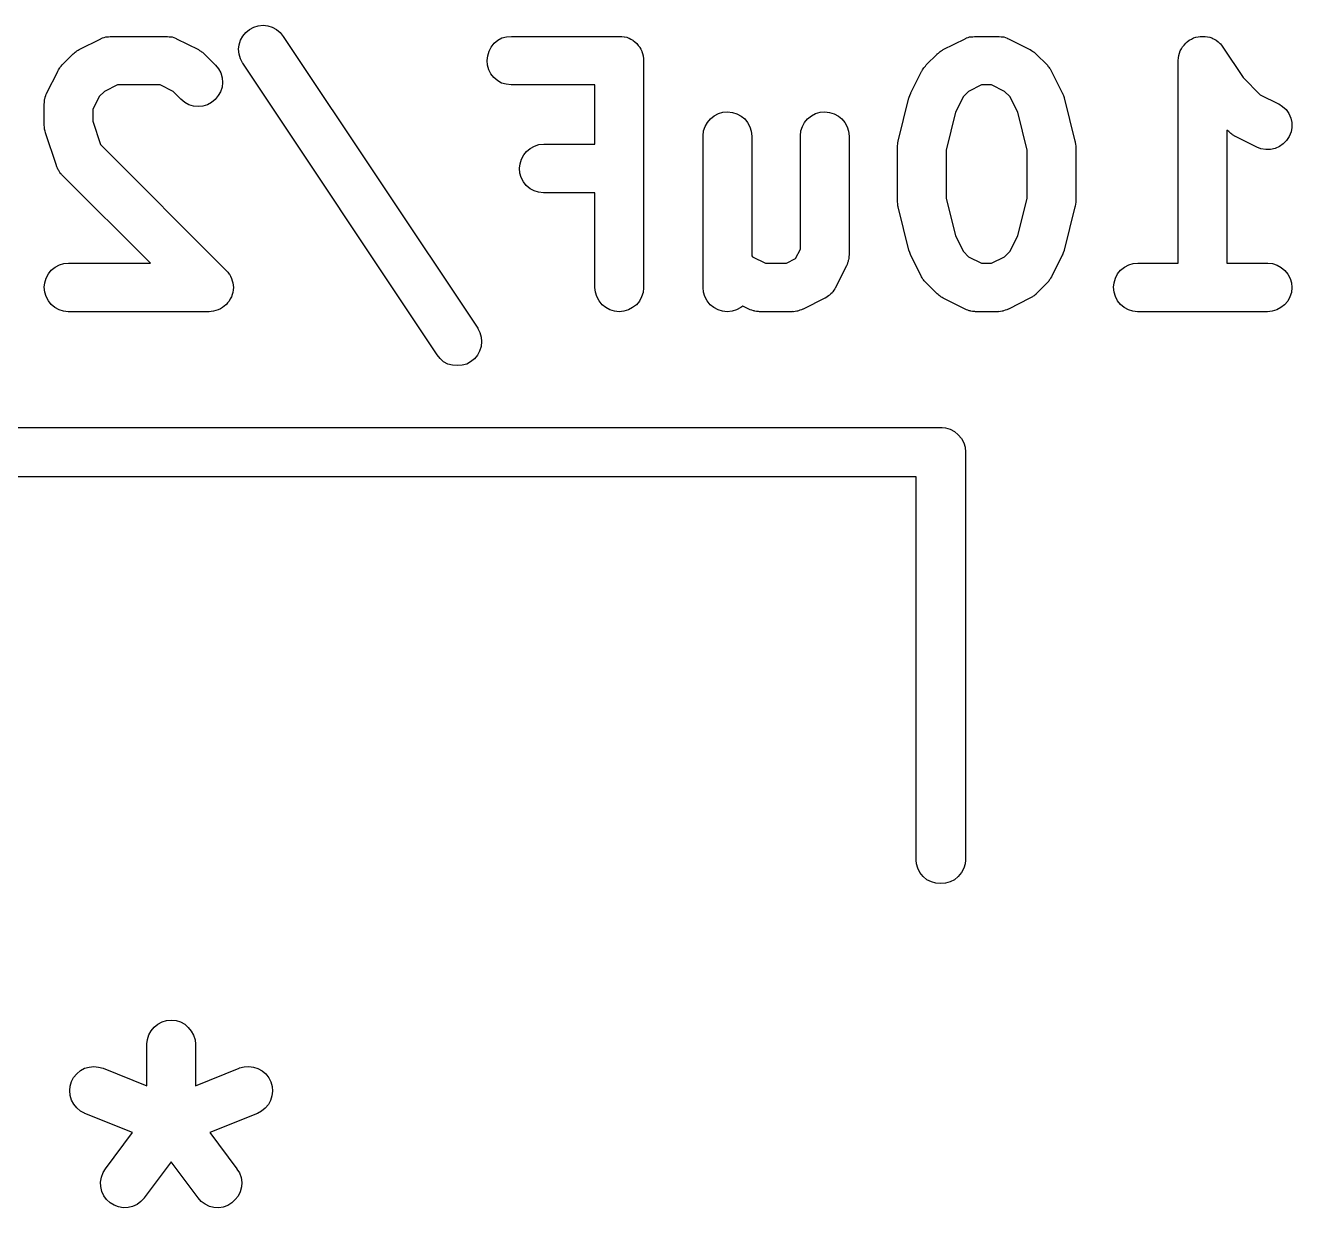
# Model space of a CAD drawing. Extents: x 60.5 to 144.3, y -114.9 to -60.3.
# Drawn here: x 103.85 to 107.758, y -105.556 to -101.908 of the extents above; entities that cross this region are included whole.
import ezdxf

# ---------------------------------------------------------------- set-up
doc = ezdxf.new("R2010")
doc.units = 0
doc.header["$MEASUREMENT"] = 0
doc.layers.add('BLACK', color=7, linetype='CONTINUOUS')

msp = doc.modelspace()

# ---------------------------------------------------------------- linework, layer by layer
at = {"layer": 'BLACK', "linetype": 'CONTINUOUS'}
for p, q in [((104.542, -101.921), (104.555, -101.914)), ((104.555, -101.914), (104.569, -101.91)), ((104.569, -101.91), (104.584, -101.908)), ((104.584, -101.908), (104.598, -101.91)), ((104.598, -101.91), (104.612, -101.914)), ((104.612, -101.914), (104.625, -101.921)), ((104.016, -101.983), (104.083, -101.95)), ((104.083, -101.95), (104.084, -101.949)), ((104.084, -101.949), (104.086, -101.948)), ((104.086, -101.948), (104.088, -101.947)), ((104.088, -101.947), (104.093, -101.946)), ((104.093, -101.946), (104.098, -101.944)), ((104.098, -101.944), (104.1, -101.944)), ((104.1, -101.944), (104.102, -101.943)), ((104.102, -101.943), (104.107, -101.943)), ((104.107, -101.943), (104.112, -101.942)), ((104.112, -101.942), (104.114, -101.942)), ((104.114, -101.942), (104.117, -101.942)), ((104.117, -101.942), (104.283, -101.942)), ((104.283, -101.942), (104.284, -101.942)), ((104.284, -101.942), (104.287, -101.942)), ((104.287, -101.942), (104.289, -101.942)), ((104.289, -101.942), (104.294, -101.943)), ((104.294, -101.943), (104.299, -101.943)), ((104.299, -101.943), (104.301, -101.944)), ((104.301, -101.944), (104.303, -101.944)), ((104.303, -101.944), (104.308, -101.946)), ((104.308, -101.946), (104.313, -101.948)), ((104.313, -101.948), (104.315, -101.949)), ((104.315, -101.949), (104.317, -101.95)), ((104.317, -101.95), (104.384, -101.983)), ((104.51, -101.968), (104.514, -101.954)), ((104.514, -101.954), (104.521, -101.941)), ((104.521, -101.941), (104.531, -101.93)), ((104.531, -101.93), (104.542, -101.921)), ((104.625, -101.921), (104.636, -101.93)), ((104.636, -101.93), (104.646, -101.942)), ((104.646, -101.942), (105.246, -102.842)), ((105.297, -101.963), (105.308, -101.954)), ((105.308, -101.954), (105.321, -101.947)), ((105.321, -101.947), (105.335, -101.943)), ((105.335, -101.943), (105.35, -101.942)), ((105.35, -101.942), (105.683, -101.942)), ((105.683, -101.942), (105.684, -101.942)), ((105.684, -101.942), (105.684, -101.942)), ((105.684, -101.942), (105.684, -101.942)), ((105.684, -101.942), (105.684, -101.942)), ((105.684, -101.942), (105.691, -101.942)), ((105.691, -101.942), (105.698, -101.943)), ((105.698, -101.943), (105.699, -101.943)), ((105.699, -101.943), (105.699, -101.943)), ((105.699, -101.943), (105.706, -101.945)), ((105.706, -101.945), (105.712, -101.948)), ((105.712, -101.948), (105.713, -101.948)), ((105.713, -101.948), (105.713, -101.948)), ((105.713, -101.948), (105.719, -101.951)), ((105.719, -101.951), (105.725, -101.954)), ((105.725, -101.954), (105.725, -101.955)), ((105.725, -101.955), (105.726, -101.955)), ((105.726, -101.955), (105.731, -101.959)), ((105.731, -101.959), (105.737, -101.964)), ((106.683, -101.983), (106.75, -101.95)), ((106.75, -101.95), (106.751, -101.949)), ((106.751, -101.949), (106.753, -101.948)), ((106.753, -101.948), (106.755, -101.947)), ((106.755, -101.947), (106.76, -101.946)), ((106.76, -101.946), (106.764, -101.944)), ((106.764, -101.944), (106.767, -101.944)), ((106.767, -101.944), (106.769, -101.943)), ((106.769, -101.943), (106.774, -101.943)), ((106.774, -101.943), (106.779, -101.942)), ((106.779, -101.942), (106.781, -101.942)), ((106.781, -101.942), (106.783, -101.942)), ((106.783, -101.942), (106.85, -101.942)), ((106.85, -101.942), (106.851, -101.942)), ((106.851, -101.942), (106.853, -101.942)), ((106.853, -101.942), (106.855, -101.942)), ((106.855, -101.942), (106.861, -101.943)), ((106.861, -101.943), (106.866, -101.943)), ((106.866, -101.943), (106.868, -101.944)), ((106.868, -101.944), (106.87, -101.944)), ((106.87, -101.944), (106.875, -101.946)), ((106.875, -101.946), (106.88, -101.948)), ((106.88, -101.948), (106.881, -101.949)), ((106.881, -101.949), (106.884, -101.95)), ((106.884, -101.95), (106.95, -101.983)), ((107.431, -101.963), (107.436, -101.959)), ((107.436, -101.959), (107.442, -101.954)), ((107.442, -101.954), (107.449, -101.951)), ((107.442, -101.954), (107.442, -101.954)), ((107.442, -101.954), (107.442, -101.954)), ((107.449, -101.951), (107.455, -101.947)), ((107.455, -101.947), (107.462, -101.945)), ((107.455, -101.947), (107.455, -101.947)), ((107.455, -101.947), (107.455, -101.947)), ((107.462, -101.945), (107.469, -101.943)), ((107.469, -101.943), (107.476, -101.942)), ((107.469, -101.943), (107.469, -101.943)), ((107.469, -101.943), (107.469, -101.943)), ((107.476, -101.942), (107.484, -101.942)), ((107.484, -101.942), (107.484, -101.942)), ((107.484, -101.942), (107.491, -101.942)), ((107.484, -101.942), (107.484, -101.942)), ((107.491, -101.942), (107.498, -101.943)), ((107.498, -101.943), (107.498, -101.943)), ((107.498, -101.943), (107.498, -101.943)), ((107.498, -101.943), (107.505, -101.945)), ((107.505, -101.945), (107.512, -101.947)), ((107.512, -101.947), (107.512, -101.948)), ((107.512, -101.948), (107.512, -101.948)), ((107.512, -101.948), (107.519, -101.951)), ((107.519, -101.951), (107.525, -101.954)), ((107.525, -101.954), (107.525, -101.954)), ((107.525, -101.954), (107.525, -101.954)), ((107.525, -101.954), (107.531, -101.959)), ((107.531, -101.959), (107.536, -101.964)), ((103.964, -102.03), (103.997, -101.997)), ((103.997, -101.997), (103.998, -101.996)), ((103.998, -101.996), (104.001, -101.994)), ((104.001, -101.994), (104.004, -101.991)), ((104.004, -101.991), (104.007, -101.989)), ((104.007, -101.989), (104.009, -101.987)), ((104.009, -101.987), (104.013, -101.985)), ((104.013, -101.985), (104.016, -101.983)), ((104.384, -101.983), (104.384, -101.983)), ((104.384, -101.983), (104.388, -101.986)), ((104.388, -101.986), (104.392, -101.988)), ((104.392, -101.988), (104.394, -101.99)), ((104.394, -101.99), (104.397, -101.991)), ((104.397, -101.991), (104.4, -101.994)), ((104.4, -101.994), (104.403, -101.997)), ((104.403, -101.997), (104.436, -102.03)), ((104.508, -101.982), (104.51, -101.968)), ((104.51, -101.997), (104.508, -101.982)), ((104.514, -102.011), (104.51, -101.997)), ((105.277, -102.002), (105.281, -101.988)), ((105.281, -101.988), (105.288, -101.975)), ((105.288, -101.975), (105.297, -101.963)), ((105.737, -101.964), (105.737, -101.964)), ((105.737, -101.964), (105.737, -101.964)), ((105.737, -101.964), (105.741, -101.97)), ((105.741, -101.97), (105.746, -101.975)), ((105.746, -101.975), (105.746, -101.975)), ((105.746, -101.975), (105.746, -101.976)), ((105.746, -101.976), (105.749, -101.982)), ((105.749, -101.982), (105.753, -101.988)), ((105.753, -101.988), (105.753, -101.988)), ((105.753, -101.988), (105.753, -101.989)), ((105.753, -101.989), (105.755, -101.995)), ((105.755, -101.995), (105.757, -102.002)), ((106.63, -102.03), (106.664, -101.997)), ((106.664, -101.996), (106.668, -101.994)), ((106.664, -101.997), (106.664, -101.996)), ((106.668, -101.994), (106.671, -101.991)), ((106.671, -101.991), (106.673, -101.989)), ((106.673, -101.989), (106.676, -101.987)), ((106.676, -101.987), (106.68, -101.985)), ((106.68, -101.985), (106.683, -101.983)), ((106.95, -101.983), (106.951, -101.983)), ((106.951, -101.983), (106.955, -101.986)), ((106.955, -101.986), (106.958, -101.988)), ((106.958, -101.988), (106.961, -101.99)), ((106.961, -101.99), (106.963, -101.991)), ((106.963, -101.991), (106.966, -101.994)), ((106.966, -101.994), (106.97, -101.997)), ((106.97, -101.997), (107.003, -102.03)), ((107.41, -102.001), (107.412, -101.994)), ((107.412, -101.994), (107.414, -101.987)), ((107.414, -101.987), (107.418, -101.98)), ((107.414, -101.987), (107.414, -101.987)), ((107.414, -101.987), (107.414, -101.987)), ((107.418, -101.98), (107.421, -101.974)), ((107.421, -101.974), (107.426, -101.969)), ((107.421, -101.974), (107.421, -101.974)), ((107.421, -101.974), (107.421, -101.974)), ((107.426, -101.969), (107.431, -101.963)), ((107.431, -101.963), (107.431, -101.963)), ((107.431, -101.963), (107.431, -101.963)), ((107.536, -101.964), (107.537, -101.964)), ((107.537, -101.964), (107.537, -101.964)), ((107.537, -101.964), (107.541, -101.969)), ((107.541, -101.969), (107.546, -101.975)), ((107.546, -101.975), (107.608, -102.069)), ((103.956, -102.039), (103.958, -102.037)), ((103.958, -102.037), (103.961, -102.034)), ((103.961, -102.034), (103.964, -102.03)), ((104.436, -102.03), (104.437, -102.031)), ((104.437, -102.031), (104.446, -102.042)), ((104.52, -102.024), (104.514, -102.011)), ((104.521, -102.025), (104.52, -102.024)), ((105.121, -102.925), (104.521, -102.025)), ((105.275, -102.016), (105.277, -102.002)), ((105.276, -102.031), (105.275, -102.016)), ((105.28, -102.045), (105.276, -102.031)), ((105.757, -102.002), (105.757, -102.002)), ((105.757, -102.002), (105.757, -102.003)), ((105.757, -102.003), (105.758, -102.01)), ((105.758, -102.01), (105.758, -102.017)), ((105.758, -102.017), (105.758, -102.717)), ((106.623, -102.039), (106.625, -102.037)), ((106.625, -102.037), (106.628, -102.034)), ((106.628, -102.034), (106.63, -102.03)), ((107.003, -102.03), (107.004, -102.031)), ((107.004, -102.031), (107.006, -102.034)), ((107.006, -102.034), (107.009, -102.037)), ((107.009, -102.037), (107.011, -102.04)), ((107.408, -102.016), (107.409, -102.008)), ((107.408, -102.017), (107.408, -102.016)), ((107.408, -102.016), (107.408, -102.016)), ((107.408, -102.016), (107.408, -102.016)), ((107.408, -102.016), (107.408, -102.016)), ((107.408, -102.642), (107.408, -102.017)), ((107.409, -102.008), (107.41, -102.001)), ((107.41, -102.001), (107.41, -102.001)), ((107.41, -102.001), (107.41, -102.001)), ((103.916, -102.116), (103.95, -102.05)), ((103.95, -102.049), (103.952, -102.045)), ((103.95, -102.05), (103.95, -102.049)), ((103.952, -102.045), (103.954, -102.042)), ((103.954, -102.042), (103.956, -102.039)), ((104.446, -102.042), (104.453, -102.055)), ((104.453, -102.055), (104.457, -102.07)), ((104.457, -102.07), (104.458, -102.084)), ((105.287, -102.058), (105.28, -102.045)), ((105.296, -102.069), (105.287, -102.058)), ((105.308, -102.079), (105.296, -102.069)), ((106.583, -102.116), (106.616, -102.05)), ((106.616, -102.05), (106.617, -102.049)), ((106.617, -102.049), (106.619, -102.045)), ((106.619, -102.045), (106.621, -102.042)), ((106.621, -102.042), (106.623, -102.039)), ((107.011, -102.04), (107.013, -102.042)), ((107.013, -102.042), (107.015, -102.046)), ((107.015, -102.046), (107.017, -102.05)), ((107.017, -102.05), (107.05, -102.116)), ((107.608, -102.069), (107.661, -102.122)), ((103.915, -102.119), (103.916, -102.116)), ((104.094, -102.112), (104.078, -102.128)), ((104.134, -102.092), (104.094, -102.112)), ((104.266, -102.092), (104.134, -102.092)), ((104.306, -102.112), (104.266, -102.092)), ((104.33, -102.136), (104.306, -102.112)), ((104.452, -102.113), (104.445, -102.125)), ((104.457, -102.099), (104.452, -102.113)), ((104.458, -102.084), (104.457, -102.099)), ((105.32, -102.086), (105.308, -102.079)), ((105.334, -102.09), (105.32, -102.086)), ((105.349, -102.092), (105.334, -102.09)), ((105.35, -102.092), (105.349, -102.092)), ((105.608, -102.092), (105.35, -102.092)), ((105.608, -102.275), (105.608, -102.092)), ((106.583, -102.117), (106.583, -102.116)), ((106.761, -102.112), (106.745, -102.128)), ((106.801, -102.092), (106.761, -102.112)), ((106.832, -102.092), (106.801, -102.092)), ((106.872, -102.112), (106.832, -102.092)), ((106.888, -102.128), (106.872, -102.112)), ((107.05, -102.116), (107.051, -102.117)), ((103.908, -102.149), (103.909, -102.147)), ((103.908, -102.15), (103.908, -102.149)), ((103.908, -102.217), (103.908, -102.15)), ((103.909, -102.139), (103.91, -102.134)), ((103.909, -102.145), (103.909, -102.139)), ((103.909, -102.147), (103.909, -102.145)), ((103.91, -102.134), (103.911, -102.132)), ((103.911, -102.13), (103.913, -102.125)), ((103.911, -102.132), (103.911, -102.13)), ((103.913, -102.125), (103.914, -102.12)), ((103.914, -102.12), (103.915, -102.119)), ((104.078, -102.128), (104.058, -102.168)), ((104.342, -102.146), (104.33, -102.136)), ((104.355, -102.153), (104.342, -102.146)), ((104.369, -102.157), (104.355, -102.153)), ((104.412, -102.153), (104.398, -102.157)), ((104.425, -102.146), (104.412, -102.153)), ((104.436, -102.137), (104.425, -102.146)), ((104.445, -102.125), (104.436, -102.137)), ((106.544, -102.265), (106.577, -102.132)), ((106.577, -102.132), (106.578, -102.131)), ((106.578, -102.13), (106.58, -102.124)), ((106.578, -102.131), (106.578, -102.13)), ((106.578, -102.13), (106.578, -102.13)), ((106.58, -102.124), (106.583, -102.117)), ((106.583, -102.117), (106.583, -102.117)), ((106.745, -102.128), (106.721, -102.176)), ((106.913, -102.176), (106.888, -102.128)), ((107.051, -102.117), (107.051, -102.118)), ((107.051, -102.118), (107.051, -102.118)), ((107.051, -102.118), (107.054, -102.125)), ((107.054, -102.125), (107.056, -102.131)), ((107.056, -102.131), (107.056, -102.131)), ((107.056, -102.131), (107.056, -102.132)), ((107.056, -102.132), (107.089, -102.265)), ((107.661, -102.122), (107.717, -102.15)), ((107.717, -102.15), (107.718, -102.15)), ((107.718, -102.15), (107.73, -102.158)), ((104.058, -102.168), (104.058, -102.204)), ((104.383, -102.158), (104.369, -102.157)), ((104.398, -102.157), (104.383, -102.158)), ((105.964, -102.196), (105.976, -102.187)), ((105.976, -102.187), (105.989, -102.18)), ((105.989, -102.18), (106.003, -102.176)), ((106.003, -102.176), (106.017, -102.175)), ((106.017, -102.175), (106.032, -102.177)), ((106.032, -102.177), (106.046, -102.181)), ((106.046, -102.181), (106.059, -102.188)), ((106.059, -102.188), (106.07, -102.197)), ((106.264, -102.196), (106.276, -102.187)), ((106.276, -102.187), (106.289, -102.18)), ((106.289, -102.18), (106.303, -102.176)), ((106.303, -102.176), (106.317, -102.175)), ((106.317, -102.175), (106.332, -102.177)), ((106.332, -102.177), (106.346, -102.181)), ((106.346, -102.181), (106.359, -102.188)), ((106.359, -102.188), (106.37, -102.197)), ((106.721, -102.176), (106.692, -102.293)), ((106.942, -102.293), (106.913, -102.176)), ((107.73, -102.158), (107.741, -102.168)), ((107.741, -102.168), (107.749, -102.18)), ((107.749, -102.18), (107.755, -102.194)), ((107.755, -102.194), (107.758, -102.208)), ((103.909, -102.221), (103.908, -102.217)), ((103.909, -102.225), (103.909, -102.221)), ((103.909, -102.228), (103.909, -102.225)), ((103.91, -102.231), (103.909, -102.228)), ((103.911, -102.235), (103.91, -102.231)), ((104.058, -102.204), (104.082, -102.276)), ((105.943, -102.234), (105.948, -102.22)), ((105.948, -102.22), (105.955, -102.208)), ((105.955, -102.208), (105.964, -102.196)), ((106.07, -102.197), (106.079, -102.208)), ((106.079, -102.208), (106.086, -102.221)), ((106.086, -102.221), (106.09, -102.235)), ((106.243, -102.234), (106.248, -102.22)), ((106.248, -102.22), (106.255, -102.208)), ((106.255, -102.208), (106.264, -102.196)), ((106.37, -102.197), (106.379, -102.208)), ((106.379, -102.208), (106.386, -102.221)), ((106.386, -102.221), (106.39, -102.235)), ((107.564, -102.236), (107.558, -102.231)), ((107.558, -102.231), (107.558, -102.642)), ((107.758, -102.223), (107.756, -102.237)), ((107.758, -102.208), (107.758, -102.223)), ((103.912, -102.239), (103.911, -102.235)), ((103.912, -102.24), (103.912, -102.239)), ((103.946, -102.34), (103.912, -102.24)), ((105.942, -102.249), (105.943, -102.234)), ((105.942, -102.25), (105.942, -102.249)), ((105.942, -102.717), (105.942, -102.25)), ((106.09, -102.235), (106.092, -102.25)), ((106.092, -102.25), (106.092, -102.619)), ((106.242, -102.249), (106.243, -102.234)), ((106.242, -102.25), (106.242, -102.249)), ((106.242, -102.599), (106.242, -102.25)), ((106.39, -102.235), (106.392, -102.25)), ((106.392, -102.25), (106.392, -102.617)), ((106.543, -102.268), (106.544, -102.266)), ((106.543, -102.274), (106.543, -102.268)), ((106.544, -102.266), (106.544, -102.265)), ((107.089, -102.265), (107.09, -102.266)), ((107.09, -102.266), (107.09, -102.267)), ((107.09, -102.267), (107.09, -102.269)), ((107.09, -102.269), (107.091, -102.275)), ((107.567, -102.239), (107.564, -102.236)), ((107.57, -102.242), (107.567, -102.239)), ((107.573, -102.244), (107.57, -102.242)), ((107.575, -102.246), (107.573, -102.244)), ((107.579, -102.248), (107.575, -102.246)), ((107.582, -102.25), (107.579, -102.248)), ((107.583, -102.25), (107.582, -102.25)), ((107.65, -102.284), (107.583, -102.25)), ((107.742, -102.263), (107.732, -102.274)), ((107.75, -102.251), (107.742, -102.263)), ((107.756, -102.237), (107.75, -102.251)), ((104.082, -102.276), (104.47, -102.664)), ((105.381, -102.321), (105.388, -102.308)), ((105.388, -102.308), (105.397, -102.297)), ((105.397, -102.297), (105.408, -102.288)), ((105.408, -102.288), (105.421, -102.281)), ((105.421, -102.281), (105.435, -102.276)), ((105.435, -102.276), (105.45, -102.275)), ((105.45, -102.275), (105.608, -102.275)), ((106.542, -102.28), (106.543, -102.274)), ((106.542, -102.281), (106.542, -102.28)), ((106.542, -102.282), (106.542, -102.281)), ((106.542, -102.283), (106.542, -102.282)), ((106.542, -102.45), (106.542, -102.283)), ((106.692, -102.293), (106.692, -102.441)), ((106.942, -102.441), (106.942, -102.293)), ((107.091, -102.275), (107.092, -102.281)), ((107.092, -102.281), (107.092, -102.282)), ((107.092, -102.282), (107.092, -102.283)), ((107.092, -102.283), (107.092, -102.45)), ((107.663, -102.289), (107.65, -102.284)), ((107.678, -102.291), (107.663, -102.289)), ((107.693, -102.291), (107.678, -102.291)), ((107.707, -102.288), (107.693, -102.291)), ((107.72, -102.282), (107.707, -102.288)), ((107.732, -102.274), (107.72, -102.282)), ((103.946, -102.342), (103.946, -102.34)), ((103.947, -102.345), (103.946, -102.342)), ((103.949, -102.349), (103.947, -102.345)), ((103.951, -102.354), (103.949, -102.349)), ((105.375, -102.349), (105.377, -102.335)), ((105.376, -102.364), (105.375, -102.349)), ((105.377, -102.335), (105.381, -102.321)), ((103.953, -102.356), (103.951, -102.354)), ((103.954, -102.358), (103.953, -102.356)), ((103.957, -102.362), (103.954, -102.358)), ((103.96, -102.366), (103.957, -102.362)), ((103.962, -102.367), (103.96, -102.366)), ((103.963, -102.369), (103.962, -102.367)), ((103.964, -102.37), (103.963, -102.369)), ((104.236, -102.642), (103.964, -102.37)), ((105.38, -102.378), (105.376, -102.364)), ((105.387, -102.391), (105.38, -102.378)), ((105.396, -102.402), (105.387, -102.391)), ((105.408, -102.412), (105.396, -102.402)), ((105.42, -102.419), (105.408, -102.412)), ((105.434, -102.423), (105.42, -102.419)), ((105.449, -102.425), (105.434, -102.423)), ((105.45, -102.425), (105.449, -102.425)), ((105.608, -102.425), (105.45, -102.425)), ((105.608, -102.717), (105.608, -102.425)), ((106.542, -102.451), (106.542, -102.45)), ((106.542, -102.453), (106.542, -102.451)), ((106.543, -102.459), (106.542, -102.453)), ((106.543, -102.465), (106.543, -102.459)), ((106.543, -102.466), (106.543, -102.465)), ((106.544, -102.467), (106.543, -102.466)), ((106.544, -102.468), (106.544, -102.467)), ((106.692, -102.441), (106.721, -102.557)), ((106.913, -102.557), (106.942, -102.441)), ((107.09, -102.467), (107.089, -102.468)), ((107.091, -102.46), (107.09, -102.466)), ((107.09, -102.466), (107.09, -102.467)), ((107.092, -102.454), (107.091, -102.46)), ((107.092, -102.45), (107.092, -102.451)), ((107.092, -102.451), (107.092, -102.452)), ((107.092, -102.452), (107.092, -102.454)), ((106.577, -102.602), (106.544, -102.468)), ((107.089, -102.468), (107.056, -102.602)), ((106.721, -102.557), (106.745, -102.606)), ((106.888, -102.606), (106.913, -102.557)), ((106.092, -102.619), (106.094, -102.622)), ((106.094, -102.622), (106.134, -102.642)), ((106.227, -102.627), (106.242, -102.599)), ((106.392, -102.618), (106.391, -102.62)), ((106.391, -102.62), (106.391, -102.622)), ((106.391, -102.622), (106.391, -102.627)), ((106.392, -102.617), (106.392, -102.618)), ((106.58, -102.609), (106.577, -102.602)), ((106.577, -102.602), (106.577, -102.602)), ((106.577, -102.602), (106.577, -102.602)), ((106.582, -102.615), (106.58, -102.609)), ((106.582, -102.616), (106.582, -102.615)), ((106.583, -102.617), (106.582, -102.616)), ((106.582, -102.616), (106.582, -102.616)), ((106.616, -102.684), (106.583, -102.617)), ((106.745, -102.606), (106.761, -102.622)), ((106.761, -102.622), (106.801, -102.642)), ((106.832, -102.642), (106.872, -102.622)), ((106.872, -102.622), (106.888, -102.606)), ((107.05, -102.617), (107.017, -102.684)), ((107.051, -102.617), (107.05, -102.617)), ((107.053, -102.61), (107.051, -102.616)), ((107.051, -102.616), (107.051, -102.617)), ((107.056, -102.603), (107.053, -102.61)), ((107.056, -102.602), (107.056, -102.603)), ((107.056, -102.603), (107.056, -102.603)), ((107.056, -102.603), (107.056, -102.603)), ((103.921, -102.675), (103.93, -102.663)), ((103.93, -102.663), (103.942, -102.654)), ((103.942, -102.654), (103.955, -102.647)), ((103.955, -102.647), (103.969, -102.643)), ((103.969, -102.643), (103.983, -102.642)), ((103.983, -102.642), (104.236, -102.642)), ((106.134, -102.642), (106.199, -102.642)), ((106.199, -102.642), (106.227, -102.627)), ((106.384, -102.65), (106.35, -102.717)), ((106.385, -102.648), (106.384, -102.65)), ((106.386, -102.646), (106.385, -102.648)), ((106.387, -102.641), (106.386, -102.646)), ((106.389, -102.637), (106.387, -102.641)), ((106.39, -102.632), (106.389, -102.634)), ((106.389, -102.634), (106.389, -102.637)), ((106.391, -102.627), (106.39, -102.632)), ((106.801, -102.642), (106.832, -102.642)), ((107.221, -102.675), (107.23, -102.663)), ((107.23, -102.663), (107.242, -102.654)), ((107.242, -102.654), (107.255, -102.647)), ((107.255, -102.647), (107.269, -102.643)), ((107.269, -102.643), (107.283, -102.642)), ((107.283, -102.642), (107.408, -102.642)), ((107.558, -102.642), (107.683, -102.642)), ((107.683, -102.642), (107.684, -102.642)), ((107.684, -102.642), (107.699, -102.643)), ((107.699, -102.643), (107.713, -102.648)), ((107.713, -102.648), (107.726, -102.655)), ((107.726, -102.655), (107.737, -102.664)), ((103.908, -102.716), (103.91, -102.702)), ((103.91, -102.702), (103.914, -102.688)), ((103.914, -102.688), (103.921, -102.675)), ((104.47, -102.664), (104.47, -102.664)), ((104.47, -102.664), (104.47, -102.664)), ((104.47, -102.664), (104.47, -102.664)), ((104.47, -102.664), (104.47, -102.664)), ((104.47, -102.664), (104.475, -102.67)), ((104.475, -102.67), (104.479, -102.676)), ((104.479, -102.676), (104.479, -102.676)), ((104.479, -102.676), (104.48, -102.676)), ((104.48, -102.676), (104.483, -102.682)), ((104.483, -102.682), (104.486, -102.689)), ((104.486, -102.689), (104.486, -102.689)), ((104.486, -102.689), (104.486, -102.689)), ((104.486, -102.689), (104.488, -102.696)), ((104.488, -102.696), (104.49, -102.703)), ((106.618, -102.687), (106.616, -102.684)), ((106.62, -102.691), (106.618, -102.687)), ((106.622, -102.693), (106.62, -102.691)), ((106.624, -102.696), (106.622, -102.693)), ((106.627, -102.699), (106.624, -102.696)), ((106.63, -102.702), (106.627, -102.699)), ((106.63, -102.703), (106.63, -102.702)), ((107.006, -102.7), (107.003, -102.703)), ((107.009, -102.697), (107.006, -102.7)), ((107.01, -102.694), (107.009, -102.697)), ((107.012, -102.692), (107.01, -102.694)), ((107.014, -102.688), (107.012, -102.692)), ((107.017, -102.684), (107.014, -102.688)), ((107.017, -102.684), (107.017, -102.684)), ((107.208, -102.716), (107.21, -102.702)), ((107.21, -102.702), (107.214, -102.688)), ((107.214, -102.688), (107.221, -102.675)), ((107.737, -102.664), (107.746, -102.676)), ((107.746, -102.676), (107.753, -102.689)), ((107.753, -102.689), (107.757, -102.703)), ((103.91, -102.731), (103.908, -102.716)), ((103.914, -102.745), (103.91, -102.731)), ((104.488, -102.739), (104.486, -102.746)), ((104.49, -102.732), (104.488, -102.739)), ((104.49, -102.703), (104.49, -102.703)), ((104.49, -102.703), (104.49, -102.703)), ((104.49, -102.703), (104.491, -102.71)), ((104.491, -102.724), (104.49, -102.732)), ((104.49, -102.732), (104.49, -102.732)), ((104.49, -102.732), (104.49, -102.732)), ((104.491, -102.71), (104.492, -102.717)), ((104.492, -102.717), (104.491, -102.724)), ((104.492, -102.717), (104.492, -102.717)), ((104.492, -102.717), (104.492, -102.717)), ((105.61, -102.731), (105.608, -102.717)), ((105.614, -102.745), (105.61, -102.731)), ((105.757, -102.732), (105.752, -102.746)), ((105.758, -102.718), (105.757, -102.732)), ((105.758, -102.717), (105.758, -102.718)), ((105.943, -102.731), (105.942, -102.717)), ((105.947, -102.745), (105.943, -102.731)), ((106.332, -102.741), (106.33, -102.742)), ((106.336, -102.736), (106.332, -102.741)), ((106.34, -102.733), (106.336, -102.736)), ((106.341, -102.731), (106.34, -102.733)), ((106.342, -102.73), (106.341, -102.731)), ((106.345, -102.725), (106.342, -102.73)), ((106.348, -102.721), (106.345, -102.725)), ((106.349, -102.719), (106.348, -102.721)), ((106.35, -102.718), (106.349, -102.719)), ((106.35, -102.717), (106.35, -102.718)), ((106.664, -102.736), (106.63, -102.703)), ((106.667, -102.739), (106.664, -102.736)), ((106.67, -102.742), (106.667, -102.739)), ((106.966, -102.74), (106.963, -102.743)), ((106.969, -102.737), (106.966, -102.74)), ((106.97, -102.736), (106.969, -102.737)), ((107.003, -102.703), (106.97, -102.736)), ((107.21, -102.731), (107.208, -102.716)), ((107.214, -102.745), (107.21, -102.731)), ((107.757, -102.732), (107.752, -102.746)), ((107.757, -102.703), (107.758, -102.717)), ((107.758, -102.717), (107.757, -102.732)), ((103.921, -102.758), (103.914, -102.745)), ((103.93, -102.769), (103.921, -102.758)), ((103.941, -102.779), (103.93, -102.769)), ((103.954, -102.786), (103.941, -102.779)), ((104.458, -102.779), (104.452, -102.783)), ((104.464, -102.775), (104.458, -102.779)), ((104.458, -102.779), (104.458, -102.779)), ((104.458, -102.779), (104.458, -102.779)), ((104.469, -102.77), (104.464, -102.775)), ((104.47, -102.77), (104.469, -102.77)), ((104.469, -102.77), (104.469, -102.77)), ((104.474, -102.764), (104.47, -102.77)), ((104.479, -102.759), (104.474, -102.764)), ((104.482, -102.752), (104.479, -102.759)), ((104.479, -102.759), (104.479, -102.759)), ((104.479, -102.759), (104.479, -102.759)), ((104.486, -102.746), (104.482, -102.752)), ((104.486, -102.746), (104.486, -102.746)), ((104.486, -102.746), (104.486, -102.746)), ((105.621, -102.758), (105.614, -102.745)), ((105.63, -102.77), (105.621, -102.758)), ((105.641, -102.779), (105.63, -102.77)), ((105.654, -102.786), (105.641, -102.779)), ((105.724, -102.779), (105.711, -102.786)), ((105.736, -102.77), (105.724, -102.779)), ((105.745, -102.759), (105.736, -102.77)), ((105.752, -102.746), (105.745, -102.759)), ((105.954, -102.758), (105.947, -102.745)), ((105.963, -102.77), (105.954, -102.758)), ((105.975, -102.779), (105.963, -102.77)), ((105.988, -102.786), (105.975, -102.779)), ((106.058, -102.779), (106.045, -102.786)), ((106.064, -102.774), (106.058, -102.779)), ((106.083, -102.784), (106.064, -102.774)), ((106.317, -102.75), (106.25, -102.784)), ((106.318, -102.75), (106.317, -102.75)), ((106.32, -102.749), (106.318, -102.75)), ((106.324, -102.746), (106.32, -102.749)), ((106.329, -102.743), (106.324, -102.746)), ((106.33, -102.742), (106.329, -102.743)), ((106.673, -102.744), (106.67, -102.742)), ((106.675, -102.746), (106.673, -102.744)), ((106.679, -102.748), (106.675, -102.746)), ((106.682, -102.75), (106.679, -102.748)), ((106.683, -102.75), (106.682, -102.75)), ((106.75, -102.784), (106.683, -102.75)), ((106.95, -102.75), (106.884, -102.784)), ((106.954, -102.748), (106.95, -102.75)), ((106.958, -102.746), (106.954, -102.748)), ((106.96, -102.744), (106.958, -102.746)), ((106.963, -102.743), (106.96, -102.744)), ((107.221, -102.758), (107.214, -102.745)), ((107.23, -102.769), (107.221, -102.758)), ((107.241, -102.779), (107.23, -102.769)), ((107.254, -102.786), (107.241, -102.779)), ((107.725, -102.779), (107.712, -102.786)), ((107.736, -102.77), (107.725, -102.779)), ((107.746, -102.759), (107.736, -102.77)), ((107.752, -102.746), (107.746, -102.759)), ((103.968, -102.79), (103.954, -102.786)), ((103.982, -102.792), (103.968, -102.79)), ((103.983, -102.792), (103.982, -102.792)), ((104.417, -102.792), (103.983, -102.792)), ((104.424, -102.791), (104.417, -102.792)), ((104.431, -102.79), (104.424, -102.791)), ((104.438, -102.788), (104.431, -102.79)), ((104.431, -102.79), (104.431, -102.79)), ((104.431, -102.79), (104.431, -102.79)), ((104.445, -102.786), (104.438, -102.788)), ((104.452, -102.783), (104.445, -102.786)), ((104.445, -102.786), (104.445, -102.786)), ((104.445, -102.786), (104.445, -102.786)), ((105.668, -102.79), (105.654, -102.786)), ((105.683, -102.792), (105.668, -102.79)), ((105.697, -102.79), (105.683, -102.792)), ((105.711, -102.786), (105.697, -102.79)), ((106.002, -102.79), (105.988, -102.786)), ((106.016, -102.792), (106.002, -102.79)), ((106.031, -102.79), (106.016, -102.792)), ((106.045, -102.786), (106.031, -102.79)), ((106.085, -102.785), (106.083, -102.784)), ((106.087, -102.786), (106.085, -102.785)), ((106.092, -102.787), (106.087, -102.786)), ((106.097, -102.789), (106.092, -102.787)), ((106.099, -102.789), (106.097, -102.789)), ((106.101, -102.79), (106.099, -102.789)), ((106.106, -102.791), (106.101, -102.79)), ((106.111, -102.791), (106.106, -102.791)), ((106.113, -102.791), (106.111, -102.791)), ((106.116, -102.792), (106.113, -102.791)), ((106.117, -102.792), (106.116, -102.792)), ((106.217, -102.792), (106.117, -102.792)), ((106.219, -102.791), (106.217, -102.792)), ((106.221, -102.792), (106.219, -102.791)), ((106.226, -102.791), (106.221, -102.792)), ((106.231, -102.79), (106.226, -102.791)), ((106.233, -102.79), (106.231, -102.79)), ((106.236, -102.789), (106.233, -102.79)), ((106.24, -102.787), (106.236, -102.789)), ((106.245, -102.786), (106.24, -102.787)), ((106.247, -102.785), (106.245, -102.786)), ((106.249, -102.784), (106.247, -102.785)), ((106.25, -102.784), (106.249, -102.784)), ((106.752, -102.785), (106.75, -102.784)), ((106.754, -102.786), (106.752, -102.785)), ((106.759, -102.787), (106.754, -102.786)), ((106.763, -102.789), (106.759, -102.787)), ((106.766, -102.789), (106.763, -102.789)), ((106.768, -102.79), (106.766, -102.789)), ((106.773, -102.791), (106.768, -102.79)), ((106.778, -102.791), (106.773, -102.791)), ((106.78, -102.791), (106.778, -102.791)), ((106.782, -102.792), (106.78, -102.791)), ((106.783, -102.792), (106.782, -102.792)), ((106.85, -102.792), (106.783, -102.792)), ((106.852, -102.791), (106.85, -102.792)), ((106.854, -102.792), (106.852, -102.791)), ((106.859, -102.791), (106.854, -102.792)), ((106.865, -102.79), (106.859, -102.791)), ((106.867, -102.79), (106.865, -102.79)), ((106.869, -102.789), (106.867, -102.79)), ((106.874, -102.787), (106.869, -102.789)), ((106.879, -102.786), (106.874, -102.787)), ((106.881, -102.785), (106.879, -102.786)), ((106.883, -102.784), (106.881, -102.785)), ((106.884, -102.784), (106.883, -102.784)), ((107.268, -102.79), (107.254, -102.786)), ((107.282, -102.792), (107.268, -102.79)), ((107.283, -102.792), (107.282, -102.792)), ((107.683, -102.792), (107.283, -102.792)), ((107.698, -102.79), (107.683, -102.792)), ((107.712, -102.786), (107.698, -102.79)), ((105.246, -102.842), (105.246, -102.843)), ((105.246, -102.843), (105.253, -102.856)), ((105.253, -102.856), (105.257, -102.87)), ((105.257, -102.87), (105.258, -102.884)), ((105.258, -102.884), (105.257, -102.899)), ((105.13, -102.936), (105.121, -102.925)), ((105.141, -102.946), (105.13, -102.936)), ((105.245, -102.926), (105.236, -102.937)), ((105.252, -102.913), (105.245, -102.926)), ((105.257, -102.899), (105.252, -102.913)), ((105.154, -102.953), (105.141, -102.946)), ((105.168, -102.957), (105.154, -102.953)), ((105.183, -102.958), (105.168, -102.957)), ((105.198, -102.957), (105.183, -102.958)), ((105.212, -102.953), (105.198, -102.957)), ((105.224, -102.946), (105.212, -102.953)), ((105.236, -102.937), (105.224, -102.946)), ((101.929, -103.149), (106.671, -103.149)), ((106.671, -103.149), (106.675, -103.149)), ((106.675, -103.149), (106.679, -103.149)), ((106.679, -103.149), (106.69, -103.15)), ((106.69, -103.15), (106.704, -103.154)), ((106.704, -103.154), (106.717, -103.161)), ((106.717, -103.161), (106.729, -103.171)), ((106.729, -103.171), (106.739, -103.183)), ((106.739, -103.183), (106.746, -103.196)), ((106.746, -103.196), (106.75, -103.21)), ((106.75, -103.21), (106.751, -103.225)), ((106.751, -103.225), (106.751, -103.229)), ((106.751, -103.229), (106.751, -104.484)), ((106.599, -103.301), (102.001, -103.301)), ((106.599, -104.484), (106.599, -103.301)), ((106.6, -104.495), (106.599, -104.484)), ((106.604, -104.509), (106.6, -104.495)), ((106.75, -104.495), (106.746, -104.509)), ((106.751, -104.484), (106.75, -104.495)), ((106.611, -104.522), (106.604, -104.509)), ((106.621, -104.534), (106.611, -104.522)), ((106.632, -104.544), (106.621, -104.534)), ((106.729, -104.534), (106.717, -104.544)), ((106.739, -104.522), (106.729, -104.534)), ((106.746, -104.509), (106.739, -104.522)), ((106.646, -104.551), (106.632, -104.544)), ((106.66, -104.555), (106.646, -104.551)), ((106.675, -104.556), (106.66, -104.555)), ((106.69, -104.555), (106.675, -104.556)), ((106.704, -104.551), (106.69, -104.555)), ((106.717, -104.544), (106.704, -104.551)), ((104.238, -105.01), (104.248, -104.999)), ((104.248, -104.999), (104.259, -104.99)), ((104.259, -104.99), (104.272, -104.983)), ((104.272, -104.983), (104.286, -104.979)), ((104.286, -104.979), (104.301, -104.977)), ((104.301, -104.977), (104.315, -104.979)), ((104.315, -104.979), (104.329, -104.983)), ((104.329, -104.983), (104.342, -104.99)), ((104.342, -104.99), (104.353, -105)), ((104.353, -105), (104.362, -105.011)), ((104.225, -105.051), (104.227, -105.037)), ((104.227, -105.037), (104.231, -105.023)), ((104.231, -105.023), (104.238, -105.01)), ((104.362, -105.011), (104.369, -105.024)), ((104.369, -105.024), (104.374, -105.038)), ((104.374, -105.038), (104.375, -105.052)), ((104.225, -105.052), (104.225, -105.051)), ((104.225, -105.18), (104.225, -105.052)), ((104.375, -105.052), (104.375, -105.18)), ((104.033, -105.126), (104.047, -105.122)), ((104.047, -105.122), (104.061, -105.12)), ((104.061, -105.12), (104.076, -105.122)), ((104.076, -105.122), (104.09, -105.126)), ((104.51, -105.126), (104.511, -105.125)), ((104.511, -105.125), (104.525, -105.121)), ((104.525, -105.121), (104.54, -105.12)), ((104.54, -105.12), (104.554, -105.122)), ((104.554, -105.122), (104.568, -105.127)), ((103.992, -105.167), (103.999, -105.154)), ((103.999, -105.154), (104.009, -105.143)), ((104.009, -105.143), (104.02, -105.133)), ((104.02, -105.133), (104.033, -105.126)), ((104.09, -105.126), (104.225, -105.18)), ((104.375, -105.18), (104.51, -105.126)), ((104.568, -105.127), (104.581, -105.134)), ((104.581, -105.134), (104.592, -105.143)), ((104.592, -105.143), (104.601, -105.155)), ((104.601, -105.155), (104.608, -105.168)), ((103.987, -105.195), (103.988, -105.181)), ((103.988, -105.21), (103.987, -105.195)), ((103.988, -105.181), (103.992, -105.167)), ((104.608, -105.168), (104.612, -105.182)), ((104.613, -105.197), (104.611, -105.211)), ((104.612, -105.182), (104.613, -105.197)), ((103.993, -105.224), (103.988, -105.21)), ((104, -105.237), (103.993, -105.224)), ((104.009, -105.248), (104, -105.237)), ((104.6, -105.238), (104.59, -105.249)), ((104.607, -105.225), (104.6, -105.238)), ((104.611, -105.211), (104.607, -105.225)), ((104.02, -105.258), (104.009, -105.248)), ((104.033, -105.264), (104.02, -105.258)), ((104.034, -105.265), (104.033, -105.264)), ((104.181, -105.324), (104.034, -105.265)), ((104.566, -105.265), (104.419, -105.324)), ((104.579, -105.258), (104.566, -105.265)), ((104.59, -105.249), (104.579, -105.258)), ((104.097, -105.436), (104.181, -105.324)), ((104.419, -105.324), (104.503, -105.436)), ((104.09, -105.448), (104.097, -105.436)), ((104.3, -105.415), (104.217, -105.526)), ((104.383, -105.526), (104.3, -105.415)), ((104.503, -105.436), (104.503, -105.437)), ((104.503, -105.437), (104.511, -105.449)), ((104.082, -105.477), (104.085, -105.462)), ((104.085, -105.462), (104.09, -105.448)), ((104.511, -105.449), (104.516, -105.463)), ((104.516, -105.463), (104.518, -105.478)), ((104.083, -105.491), (104.082, -105.477)), ((104.086, -105.506), (104.083, -105.491)), ((104.092, -105.519), (104.086, -105.506)), ((104.513, -105.507), (104.507, -105.52)), ((104.517, -105.492), (104.513, -105.507)), ((104.518, -105.478), (104.517, -105.492)), ((104.101, -105.531), (104.092, -105.519)), ((104.112, -105.541), (104.101, -105.531)), ((104.124, -105.548), (104.112, -105.541)), ((104.138, -105.553), (104.124, -105.548)), ((104.152, -105.556), (104.138, -105.553)), ((104.167, -105.555), (104.152, -105.556)), ((104.181, -105.552), (104.167, -105.555)), ((104.195, -105.546), (104.181, -105.552)), ((104.206, -105.537), (104.195, -105.546)), ((104.217, -105.527), (104.206, -105.537)), ((104.217, -105.526), (104.217, -105.527)), ((104.393, -105.537), (104.383, -105.526)), ((104.405, -105.545), (104.393, -105.537)), ((104.418, -105.552), (104.405, -105.545)), ((104.432, -105.555), (104.418, -105.552)), ((104.447, -105.556), (104.432, -105.555)), ((104.461, -105.554), (104.447, -105.556)), ((104.475, -105.549), (104.461, -105.554)), ((104.487, -105.541), (104.475, -105.549)), ((104.498, -105.531), (104.487, -105.541)), ((104.507, -105.52), (104.498, -105.531))]:
    msp.add_line(p, q, dxfattribs=at)

doc.saveas('drawing.dxf')
